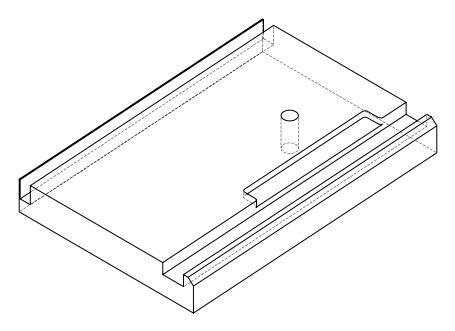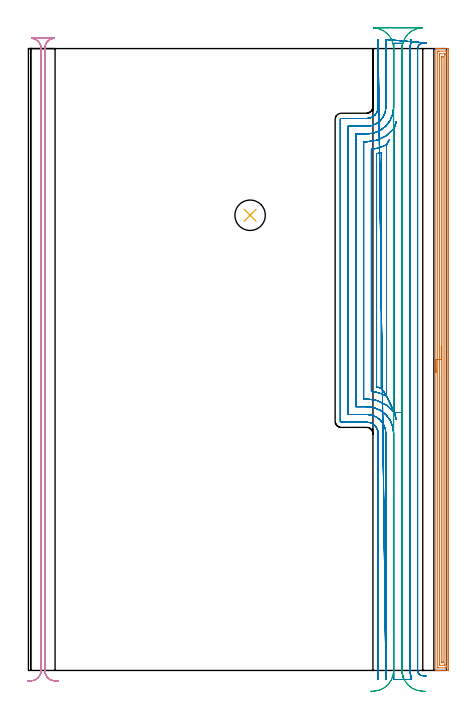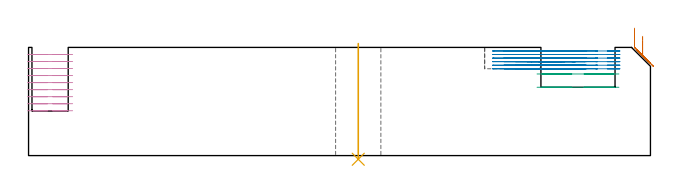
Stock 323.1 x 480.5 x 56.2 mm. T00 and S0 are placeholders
(PLAN: 5 operations, 4 tool changes, 100 min)
(1 AREA_MILL | FG_CHAMFER_SURFACE | UGT0205_001 | 15.58 min | 23071 mm3)
(2 MILL_OPEN_POCKET | POCKET_OPEN | NXT0201_009 | Follow Part, ap 2, ae 75% | 60.98 min | 284044 mm3)
(3 MILL_RECTANGULAR_SLOT | SLOT_RECTANGULAR | UGT0201_004 | Follow Part, ap 8, ae 75% | 4.44 min | 177601 mm3)
(4 MILL_RECTANGULAR_SLOT_1 | SLOT_RECTANGULAR_1 | NXT0201_012 | Follow Part, ap 4, ae 75% | 18.71 min | 297253 mm3)
(5 INDEXABLE_INSERT_DRILL_THROUGH_HOLE_FROM_SOLID | STEP1HOLE | NXT0302_018 | 0.24 min | 24340 mm3)
(TOOL UGT0205_001 | Chamfer Mill 20 x 3 x 45 deg. | D20 FL50 Z2)
(TOOL NXT0201_009 | ENDMILL 8mm [2P460-0800-NA 1630] | D8 FL26 Z6)
(TOOL UGT0201_004 | End Mill 32 mm | D32 FL53 Z6)
(TOOL NXT0201_012 | ENDMILL 16mm [2P460-1600-NA 1630] | D16 FL38 Z6)
(TOOL NXT0302_018 | Index. Insert Drill 23.5mm [880-D2350L25-03] | D23.5 PA176 FL71 Z2)
(OP 1 AREA_MILL)
G17 G21 G94 G90
T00 M6
G54
G17 G0 G90 X314.8 Y230.25 S1061 M3
G43 Z66.2 H0
G94 G1 Y230.288 Z65.328 F250.
Y230.402 Z64.464
Y230.591 Z63.612
Y230.853 Z62.78
Y231.187 Z61.974
Y231.59 Z61.2
Y232.059 Z60.464
Y232.59 Z59.772
Y233.179 Z59.129
Y233.822 Z58.54
Y234.514 Z58.008
Y235.25 Z57.54
Y236.024 Z57.137
Y236.83 Z56.803
Y237.662 Z56.541
Y238.514 Z56.352
Y239.378 Z56.238
Y240.25 Z56.2
Y480.318
X314.803 Y480.492 Z56.188
X314.816 Y480.5 Z56.175
X315.192 Z55.808
X315.448 Z55.552
X316.166 Z54.829
X317.408 Z53.589
X318.816 Z52.179
X323.856 Z47.142
X324.118 Y480.497 Z46.879
X324.592 Y480.491 Z46.406
X324.595 Y480.354 Z46.403
X324.599 Y479.871 Z46.401
X324.6 Y479.384 Z46.4
Y1.035
X324.599 Y0.629 Z46.401
X324.595 Y0.146 Z46.403
X324.592 Y0.009 Z46.406
X324.118 Y0. Z46.879
X317.933 Z53.062
X316.524 Z54.472
X316.166 Z54.829
X315.191 Z55.808
X314.816 Y0.007 Z56.176
X314.803 Y0.009 Z56.188
X314.8 Y0.182 Z56.2
Y240.25
X316.214 Z54.786
Y477.14
X316.215 Y478.033 Z54.785
X316.216 Y478.083 Z54.784
X316.232 Y478.49 Z54.768
X316.639 Y478.498 Z54.361
X317.049 Y478.499 Z53.951
X317.521 Y478.5 Z53.479
X322.351 Y478.499 Z48.649
X322.825 Y478.497 Z48.175
X323.068 Y478.49 Z47.932
X323.179 Y478.476 Z47.821
X323.185 Y478.133 Z47.815
Y478.083
X323.186 Y3.36 Z47.814
X323.185 Y2.467 Z47.815
X323.184 Y2.417 Z47.816
X323.168 Y2.01 Z47.832
X322.761 Y2.002 Z48.239
X322.351 Y2.001 Z48.649
X321.879 Y2. Z49.121
X317.049 Y2.001 Z53.951
X316.575 Y2.003 Z54.425
X316.332 Y2.01 Z54.668
X316.221 Y2.024 Z54.779
X316.215 Y2.367 Z54.785
Y2.417
X316.214 Y240.25 Z54.786
X317.628 Z53.372
X317.629 Y475.708 Z53.371
X317.631 Y476.295 Z53.369
X317.634 Y476.448 Z53.366
X317.635 Y476.479 Z53.365
X317.664 Y476.49 Z53.336
X317.734 Y476.496 Z53.266
X317.933 Y476.499 Z53.067
X321.467 Z49.533
X321.67 Y476.497 Z49.33
X321.727 Y476.494 Z49.273
X321.759 Y476.49 Z49.241
X321.765 Y476.477 Z49.235
X321.768 Y476.397 Z49.232
X321.77 Y476.295 Z49.23
X321.771 Y475.987 Z49.229
Y475.401
Y4.792
X321.769 Y4.205 Z49.231
X321.766 Y4.052 Z49.234
X321.765 Y4.021 Z49.235
X321.736 Y4.01 Z49.264
X321.667 Y4.004 Z49.333
X321.467 Y4.001 Z49.533
X317.933 Z53.067
X317.73 Y4.003 Z53.27
X317.673 Y4.006 Z53.327
X317.641 Y4.01 Z53.359
X317.635 Y4.023 Z53.365
X317.632 Y4.103 Z53.368
X317.63 Y4.205 Z53.37
X317.629 Y4.513 Z53.371
X317.628 Y5.099 Z53.372
Y240.25
X319.043 Z51.957
Y473.613
X319.046 Y474.275 Z51.954
X319.05 Y474.49 Z51.95
X319.262 Y474.494 Z51.738
X319.707 Y474.5 Z51.293
X320.14 Y474.495 Z50.86
X320.349 Y474.49 Z50.651
X320.352 Y474.369 Z50.648
X320.357 Y473.842 Z50.643
Y6.887
X320.354 Y6.226 Z50.646
X320.35 Y6.011 Z50.65
X320.138 Y6.006 Z50.862
X319.693 Y6. Z51.307
X319.26 Y6.005 Z51.74
X319.051 Y6.01 Z51.949
X319.048 Y6.131 Z51.952
X319.043 Y6.658 Z51.957
Y240.25
Y241.122 Z51.995
Y241.987 Z52.109
Y242.838 Z52.298
Y243.67 Z52.56
Y244.476 Z52.894
Y245.25 Z53.297
Y245.986 Z53.766
Y246.678 Z54.297
Y247.321 Z54.886
Y247.91 Z55.529
Y248.442 Z56.222
Y248.91 Z56.957
Y249.313 Z57.731
Y249.647 Z58.537
Y249.909 Z59.369
Y250.098 Z60.221
Y250.212 Z61.086
Y250.25 Z61.957
G0 Z66.2
M5
M2
(OP 2 MILL_OPEN_POCKET)
G17 G21 G94 G90
T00 M6
G54
G17 G0 G90 X289.958 Y-6.905 S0 M3
G43 Z66.2 H1
Z54.35
G94 G1 X289.208 Y-4. F250.
G2 X288.7 Y0. R16. F500.
G1 Y199.331
X282.7
X276.7 Y212.053
X272.7 Y218.049
Y400.251
G2 X269. Y399.275 R36.7
G1 Y219.025
G2 X272.7 Y218.049 R36.7
G1 X276.7 Y212.053
Y406.247
X278.684 Y409.74
X276.7 Y406.247
G2 X265. Y402.688 R32.7
G1 Y215.612
G2 X276.7 Y212.053 R32.7
G1 X282.7 Y199.331
Y418.969
X284.147 Y424.032
X282.7 Y418.969
G2 X261.5 Y408.5 R26.7
G1 X259.
Y209.8
X261.5
G2 X282.7 Y199.331 R26.7
G1 X284.147 Y194.268
X282.7 Y199.331
X288.7
Y480.5
G2 X289.208 Y484.5 R16.
G1 X282.2
Y435.2
G2 X261.5 Y414.5 R20.7
G1 X253.
Y203.8
X261.5
G2 X282.2 Y183.1 R20.7
G1 Y-4.
Y-7. F250.
X295.535
Y-4.
G2 X294.7 Y0. R10. F500.
G1 Y480.5
G2 X295.535 Y484.5 R10.
G1 Y487.5 F250.
G0 Z66.2
X307.189 Y-4.337
Z54.35
G1 X304.211 Y-3.97
G2 X300.7 Y0. R4. F500.
G1 Y480.5
G2 X304.211 Y484.47 R4.
G1 X307.189 Y484.837 F250.
X276.2 Y487.5
Y484.5
Y435.2 F500.
G2 X261.5 Y420.5 R14.7
G1 X247.
Y197.8
X261.5
G2 X276.2 Y183.1 R14.7
G1 Y-4.
Y-7. F250.
X270.2 Y487.5 F500.
Y484.5 F250.
Y435.2 F500.
G2 X261.5 Y426.5 R8.7
G1 X241.7
G3 X241. Y425.8 R0.7
G1 Y192.5
G3 X241.7 Y191.8 R0.7
G1 X261.5
G2 X270.2 Y183.1 R8.7
G1 Y-4.
Y-7. F250.
G0 X289.958 Y-6.905 Z52.5
G1 X289.208 Y-4.
G2 X288.7 Y0. R16. F500.
G1 Y199.331
X282.7
X276.7 Y212.053
X272.7 Y218.049
Y400.251
G2 X269. Y399.275 R36.7
G1 Y219.025
G2 X272.7 Y218.049 R36.7
G1 X276.7 Y212.053
Y406.247
X278.684 Y409.74
X276.7 Y406.247
G2 X265. Y402.688 R32.7
G1 Y215.612
G2 X276.7 Y212.053 R32.7
G1 X282.7 Y199.331
Y418.969
X284.147 Y424.032
X282.7 Y418.969
G2 X261.5 Y408.5 R26.7
G1 X259.
Y209.8
X261.5
G2 X282.7 Y199.331 R26.7
G1 X284.147 Y194.268
X282.7 Y199.331
X288.7
Y480.5
G2 X289.208 Y484.5 R16.
G1 X282.2
Y435.2
G2 X261.5 Y414.5 R20.7
G1 X253.
Y203.8
X261.5
G2 X282.2 Y183.1 R20.7
G1 Y-4.
Y-7. F250.
X295.535
Y-4.
G2 X294.7 Y0. R10. F500.
G1 Y480.5
G2 X295.535 Y484.5 R10.
G1 Y487.5 F250.
G0 Z66.2
X307.189 Y-4.337
Z52.5
G1 X304.211 Y-3.97
G2 X300.7 Y0. R4. F500.
G1 Y480.5
G2 X304.211 Y484.47 R4.
G1 X307.189 Y484.837 F250.
X276.2 Y487.5
Y484.5
Y435.2 F500.
G2 X261.5 Y420.5 R14.7
G1 X247.
Y197.8
X261.5
G2 X276.2 Y183.1 R14.7
G1 Y-4.
Y-7. F250.
X270.2 Y487.5 F500.
Y484.5 F250.
Y435.2 F500.
G2 X261.5 Y426.5 R8.7
G1 X241.7
G3 X241. Y425.8 R0.7
G1 Y192.5
G3 X241.7 Y191.8 R0.7
G1 X261.5
G2 X270.2 Y183.1 R8.7
G1 Y-4.
Y-7. F250.
G0 X289.958 Y-6.905 Z50.65
G1 X289.208 Y-4.
G2 X288.7 Y0. R16. F500.
G1 Y199.331
X282.7
X276.7 Y212.053
X272.7 Y218.049
Y400.251
G2 X269. Y399.275 R36.7
G1 Y219.025
G2 X272.7 Y218.049 R36.7
G1 X276.7 Y212.053
Y406.247
X278.684 Y409.74
X276.7 Y406.247
G2 X265. Y402.688 R32.7
G1 Y215.612
G2 X276.7 Y212.053 R32.7
G1 X282.7 Y199.331
Y418.969
X284.147 Y424.032
X282.7 Y418.969
G2 X261.5 Y408.5 R26.7
G1 X259.
Y209.8
X261.5
G2 X282.7 Y199.331 R26.7
G1 X284.147 Y194.268
X282.7 Y199.331
X288.7
Y480.5
G2 X289.208 Y484.5 R16.
G1 X282.2
Y435.2
G2 X261.5 Y414.5 R20.7
G1 X253.
Y203.8
X261.5
G2 X282.2 Y183.1 R20.7
G1 Y-4.
Y-7. F250.
X295.535
Y-4.
G2 X294.7 Y0. R10. F500.
G1 Y480.5
G2 X295.535 Y484.5 R10.
G1 Y487.5 F250.
G0 Z66.2
X307.189 Y-4.337
Z50.65
G1 X304.211 Y-3.97
G2 X300.7 Y0. R4. F500.
G1 Y480.5
G2 X304.211 Y484.47 R4.
G1 X307.189 Y484.837 F250.
X276.2 Y487.5
Y484.5
Y435.2 F500.
G2 X261.5 Y420.5 R14.7
G1 X247.
Y197.8
X261.5
G2 X276.2 Y183.1 R14.7
G1 Y-4.
Y-7. F250.
X270.2 Y487.5 F500.
Y484.5 F250.
Y435.2 F500.
G2 X261.5 Y426.5 R8.7
G1 X241.7
G3 X241. Y425.8 R0.7
G1 Y192.5
G3 X241.7 Y191.8 R0.7
G1 X261.5
G2 X270.2 Y183.1 R8.7
G1 Y-4.
Y-7. F250.
G0 X289.958 Y-6.905 Z48.8
G1 X289.208 Y-4.
G2 X288.7 Y0. R16. F500.
G1 Y199.331
X282.7
X276.7 Y212.053
X272.7 Y218.049
Y400.251
G2 X269. Y399.275 R36.7
G1 Y219.025
G2 X272.7 Y218.049 R36.7
G1 X276.7 Y212.053
Y406.247
X278.684 Y409.74
X276.7 Y406.247
G2 X265. Y402.688 R32.7
G1 Y215.612
G2 X276.7 Y212.053 R32.7
G1 X282.7 Y199.331
Y418.969
X284.147 Y424.032
X282.7 Y418.969
G2 X261.503 Y408.5 R26.7
G1 X259.
Y209.8
X261.5
G2 X282.7 Y199.331 R26.7
G1 X284.147 Y194.268
X282.7 Y199.331
X288.7
Y480.5
G2 X289.208 Y484.5 R16.
G1 X282.2
Y435.2
G2 X261.502 Y414.5 R20.7
G1 X253.
Y203.8
X261.5
G2 X282.2 Y183.1 R20.7
G1 Y-4.
Y-7. F250.
X295.535
Y-4.
G2 X294.7 Y0. R10. F500.
G1 Y480.5
G2 X295.535 Y484.5 R10.
G1 Y487.5 F250.
G0 Z66.2
X307.189 Y-4.337
Z48.8
G1 X304.211 Y-3.97
G2 X300.7 Y0. R4. F500.
G1 Y480.5
G2 X304.211 Y484.47 R4.
G1 X307.189 Y484.837 F250.
X276.2 Y487.5
Y484.5
Y435.2 F500.
G2 X261.5 Y420.5 R14.7
G1 X247.
Y197.8
X261.5
G2 X276.2 Y183.1 R14.7
G1 Y-4.
Y-7. F250.
X270.2 Y487.5 F500.
Y484.5 F250.
Y435.2 F500.
G2 X261.5 Y426.5 R8.7
G1 X241.7
G3 X241. Y425.8 R0.7
G1 Y192.5
G3 X241.7 Y191.8 R0.7
G1 X261.5
G2 X270.2 Y183.1 R8.7
G1 Y-4.
Y-7. F250.
G0 X289.958 Y-6.905 Z46.95
G1 X289.208 Y-4.
G2 X288.7 Y0. R16. F500.
G1 Y199.331
X282.7
X276.7 Y212.053
X272.7 Y218.049
Y400.251
G2 X269. Y399.275 R36.7
G1 Y219.025
G2 X272.7 Y218.049 R36.7
G1 X276.7 Y212.053
Y406.247
X278.684 Y409.74
X276.7 Y406.247
G2 X265. Y402.688 R32.7
G1 Y215.612
G2 X276.7 Y212.053 R32.7
G1 X282.7 Y199.331
Y418.969
X284.147 Y424.032
X282.7 Y418.969
G2 X261.5 Y408.5 R26.7
G1 X259.
Y209.8
X261.5
G2 X282.7 Y199.331 R26.7
G1 X284.147 Y194.268
X282.7 Y199.331
X288.7
Y480.5
G2 X289.208 Y484.5 R16.
G1 X282.2
Y435.2
G2 X261.5 Y414.5 R20.7
G1 X253.
Y203.8
X261.5
G2 X282.2 Y183.1 R20.7
G1 Y-4.
Y-7. F250.
X295.535
Y-4.
G2 X294.7 Y0. R10. F500.
G1 Y480.5
G2 X295.535 Y484.5 R10.
G1 Y487.5 F250.
G0 Z66.2
X307.189 Y-4.337
Z46.95
G1 X304.211 Y-3.97
G2 X300.7 Y0. R4. F500.
G1 Y480.5
G2 X304.211 Y484.47 R4.
G1 X307.189 Y484.837 F250.
X276.2 Y487.5
Y484.5
Y435.2 F500.
G2 X261.5 Y420.5 R14.7
G1 X247.
Y197.8
X261.5
G2 X276.2 Y183.1 R14.7
G1 Y-4.
Y-7. F250.
X270.2 Y487.5 F500.
Y484.5 F250.
Y435.2 F500.
G2 X261.5 Y426.5 R8.7
G1 X241.7
G3 X241. Y425.8 R0.7
G1 Y192.5
G3 X241.7 Y191.8 R0.7
G1 X261.5
G2 X270.2 Y183.1 R8.7
G1 Y-4.
Y-7. F250.
G0 X289.958 Y-6.905 Z45.1
G1 X289.208 Y-4.
G2 X288.7 Y0. R16. F500.
G1 Y199.331
X282.7
X276.7 Y212.053
X272.7 Y218.049
Y400.251
G2 X269. Y399.275 R36.7
G1 Y219.025
G2 X272.7 Y218.049 R36.7
G1 X276.7 Y212.053
Y406.247
X278.684 Y409.74
X276.7 Y406.247
G2 X265. Y402.688 R32.7
G1 Y215.612
G2 X276.7 Y212.053 R32.7
G1 X282.7 Y199.331
Y418.969
X284.147 Y424.032
X282.7 Y418.969
G2 X261.5 Y408.5 R26.7
G1 X259.
Y209.8
X261.5
G2 X282.7 Y199.331 R26.7
G1 X284.147 Y194.268
X282.7 Y199.331
X288.7
Y480.5
G2 X289.208 Y484.5 R16.
G1 X282.2
Y435.2
G2 X261.5 Y414.5 R20.7
G1 X253.
Y203.8
X261.5
G2 X282.2 Y183.1 R20.7
G1 Y-4.
Y-7. F250.
X295.535
Y-4.
G2 X294.7 Y0. R10. F500.
G1 Y480.5
G2 X295.535 Y484.5 R10.
G1 Y487.5 F250.
G0 Z66.2
X307.189 Y-4.337
Z45.1
G1 X304.211 Y-3.97
G2 X300.7 Y0. R4. F500.
G1 Y480.5
G2 X304.211 Y484.47 R4.
G1 X307.189 Y484.837 F250.
X276.2 Y487.5
Y484.5
Y435.2 F500.
G2 X261.5 Y420.5 R14.7
G1 X247.
Y197.8
X261.5
G2 X276.2 Y183.1 R14.7
G1 Y-4.
Y-7. F250.
X270.2 Y487.5 F500.
Y484.5 F250.
Y435.2 F500.
G2 X261.5 Y426.5 R8.7
G1 X241.7
G3 X241. Y425.8 R0.7
G1 Y192.5
G3 X241.7 Y191.8 R0.7
G1 X261.5
G2 X270.2 Y183.1 R8.7
G1 Y-4.
Y-7. F250.
G0 Z66.2
M5
M2
(OP 3 MILL_RECTANGULAR_SLOT)
G17 G21 G94 G90
T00 M6
G54
G17 G0 G90 X306.715 Y-16.154 S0 M3
G43 Z66.2 H0
Z42.4
G94 G1 X303.721 Y-15.97 F250.
G2 X288.7 Y0. R16. F500.
G1 Y480.5
G2 X304.134 Y496.49 R16.
G1 Y496.5
X266.766
Y496.49
G2 X282.2 Y480.5 R16.
G1 Y0.
G2 X267.179 Y-15.97 R16.
G1 X264.185 Y-16.154 F250.
G0 X306.715 Z35.5
G1 X303.721 Y-15.97
G2 X288.7 Y0. R16. F500.
G1 Y480.5
G2 X304.134 Y496.49 R16.
G1 Y496.5
X266.766
Y496.49
G2 X282.2 Y480.5 R16.
G1 Y0.
G2 X267.179 Y-15.97 R16.
G1 X264.185 Y-16.154 F250.
G0 Z66.2
M5
M2
(OP 4 MILL_RECTANGULAR_SLOT_1)
G17 G21 G94 G90
T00 M6
G54
G17 G0 G90 X22.897 Y-8.23 S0 M3
G43 Z66.2 H1
Z52.544
G94 G1 X19.908 Y-7.97 F250.
G2 X12.6 Y0. R8. F500.
G1 Y480.5
G2 X19.908 Y488.47 R8.
G1 Y488.5
X2.492
Y488.47
G2 X9.8 Y480.5 R8.
G1 Y0.
G2 X2.492 Y-7.97 R8.
G1 X-0.497 Y-8.23 F250.
G0 X22.897 Z48.889
G1 X19.908 Y-7.97
G2 X12.6 Y0. R8. F500.
G1 Y480.5
G2 X19.908 Y488.47 R8.
G1 Y488.5
X2.492
Y488.47
G2 X9.8 Y480.5 R8.
G1 Y0.
G2 X2.492 Y-7.97 R8.
G1 X-0.497 Y-8.23 F250.
G0 X22.897 Z45.233
G1 X19.908 Y-7.97
G2 X12.6 Y0. R8. F500.
G1 Y480.5
G2 X19.908 Y488.47 R8.
G1 Y488.5
X2.492
Y488.47
G2 X9.8 Y480.5 R8.
G1 Y0.
G2 X2.492 Y-7.97 R8.
G1 X-0.497 Y-8.23 F250.
G0 X22.897 Z41.578
G1 X19.908 Y-7.97
G2 X12.6 Y0. R8. F500.
G1 Y480.5
G2 X19.908 Y488.47 R8.
G1 Y488.5
X2.492
Y488.47
G2 X9.8 Y480.5 R8.
G1 Y0.
G2 X2.492 Y-7.97 R8.
G1 X-0.497 Y-8.23 F250.
G0 X22.897 Z37.922
G1 X19.908 Y-7.97
G2 X12.6 Y0. R8. F500.
G1 Y480.5
G2 X19.908 Y488.47 R8.
G1 Y488.5
X2.492
Y488.47
G2 X9.8 Y480.5 R8.
G1 Y0.
G2 X2.492 Y-7.97 R8.
G1 X-0.497 Y-8.23 F250.
G0 X22.897 Z34.267
G1 X19.908 Y-7.97
G2 X12.6 Y0. R8. F500.
G1 Y480.5
G2 X19.908 Y488.47 R8.
G1 Y488.5
X2.492
Y488.47
G2 X9.8 Y480.5 R8.
G1 Y0.
G2 X2.492 Y-7.97 R8.
G1 X-0.497 Y-8.23 F250.
G0 X22.897 Z30.611
G1 X19.908 Y-7.97
G2 X12.6 Y0. R8. F500.
G1 Y480.5
G2 X19.908 Y488.47 R8.
G1 Y488.5
X2.492
Y488.47
G2 X9.8 Y480.5 R8.
G1 Y0.
G2 X2.492 Y-7.97 R8.
G1 X-0.497 Y-8.23 F250.
G0 X22.897 Z26.956
G1 X19.908 Y-7.97
G2 X12.6 Y0. R8. F500.
G1 Y480.5
G2 X19.908 Y488.47 R8.
G1 Y488.5
X2.492
Y488.47
G2 X9.8 Y480.5 R8.
G1 Y0.
G2 X2.492 Y-7.97 R8.
G1 X-0.497 Y-8.23 F250.
G0 X22.897 Z23.3
G1 X19.908 Y-7.97
G2 X12.6 Y0. R8. F500.
G1 Y480.5
G2 X19.908 Y488.47 R8.
G1 Y488.5
X2.492
Y488.47
G2 X9.8 Y480.5 R8.
G1 Y0.
G2 X2.492 Y-7.97 R8.
G1 X-0.497 Y-8.23 F250.
G0 Z66.2
M5
M2
(OP 5 INDEXABLE_INSERT_DRILL_THROUGH_HOLE_FROM_SOLID)
G17 G21 G94 G90
T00 M6
G54
G17 G0 G90 X171.3 Y351.7 S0 M3
G43 Z66.2 H1
G94 G81 G98 Z-1.91 F250. R58.2
G80
M5
M2
